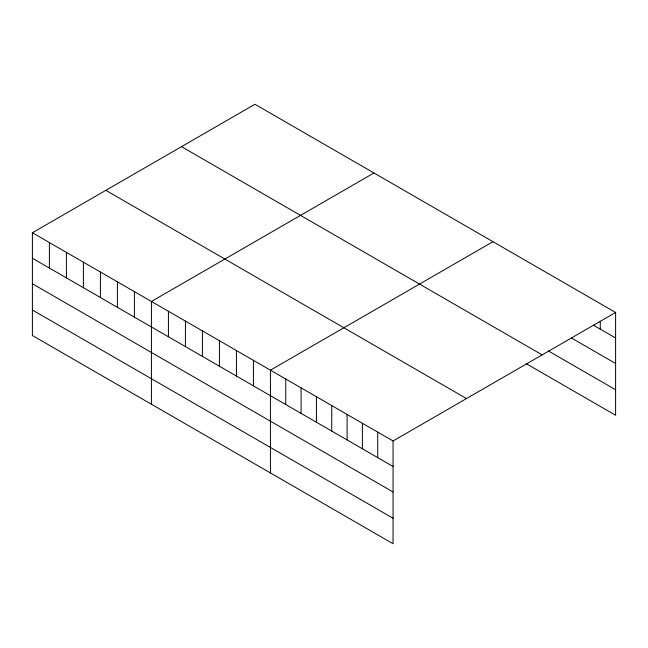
<?xml version="1.0" encoding="UTF-8"?>
<svg xmlns="http://www.w3.org/2000/svg" width="648" height="648" viewBox="0 0 648 648"><rect width="100%" height="100%" fill="white"/><g stroke="black" fill="none" stroke-linecap="round" stroke-linejoin="round"><path stroke-width="0.97" d="M32.4 232.745L393.061 440.972L393.061 543.737L32.4 335.518L32.4 232.745L254.939 104.263L615.6 312.482L615.6 415.255L526.184 363.633M373.961 172.976L151.413 301.458L151.413 404.231M492.974 241.688L270.435 370.17L270.435 472.943M393.061 440.972L615.6 312.482M593.463 325.215L615.6 337.997M571.317 337.924L615.6 363.488M548.33 350.916L615.6 389.756M181.505 146.659L542.157 354.885M105.843 190.35L466.495 398.569M32.4 258.252L393.061 466.479M32.4 283.751L393.061 491.978M32.4 310.019L393.061 518.246M600.275 321.295L600.275 329.144M377.727 432.119L377.727 457.626M362.402 423.274L362.402 448.781M347.077 414.42L347.077 439.927M331.744 405.575L331.744 431.082M316.418 396.722L316.418 422.229M301.093 387.869L301.093 413.384M285.76 379.023L285.76 404.53M253.433 360.361L253.433 385.868M236.431 350.544L236.431 376.051M219.429 340.726L219.429 366.233M202.427 330.909L202.427 356.416M185.425 321.092L185.425 346.599M168.423 311.275L168.423 336.782M134.411 291.641L134.411 317.156M117.409 281.823L117.409 307.338M100.408 272.014L100.408 297.521M83.406 262.197L83.406 287.704M66.404 252.38L66.404 277.887M49.402 242.563L49.402 268.07"/></g></svg>
